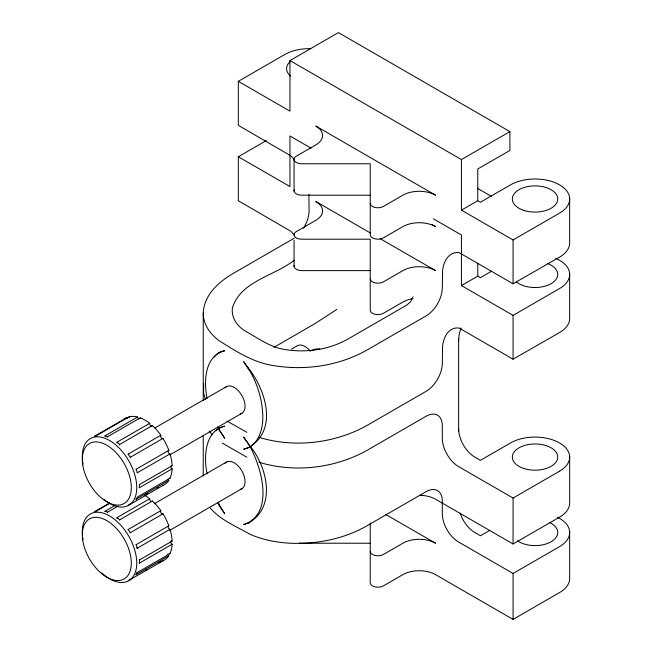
<?xml version="1.0" encoding="UTF-8"?>
<svg xmlns="http://www.w3.org/2000/svg" width="652" height="652" viewBox="0 0 652 652"><rect width="100%" height="100%" fill="white"/><g stroke="black" fill="none" stroke-linecap="round" stroke-linejoin="round"><path stroke-width="0.98" d="M170.946 465.838A1.923 1.108 60 0 0 172.095 468.845L139.438 487.696L139.438 484.558L172.104 465.707A38.492 22.225 60 0 0 170.025 453.873A1.923 1.108 60 0 1 168.24 452.081A1.923 1.108 60 0 1 168.844 450.361A38.492 22.225 60 0 0 162.984 438.429A1.923 1.108 60 0 1 161.085 437.549A1.923 1.108 60 0 1 160.857 435.234A38.492 22.225 60 0 0 152.356 425.569L119.699 444.428A1.923 1.108 60 0 1 119.186 445.006M170.848 541.445A1.923 1.108 60 0 0 172.095 544.265L139.438 563.116L139.438 559.978L172.104 541.127A38.484 22.217 60 0 0 170.025 529.285A1.923 1.108 60 0 1 168.24 527.501A1.923 1.108 60 0 1 168.844 525.773A38.484 22.217 60 0 0 162.976 513.841A1.923 1.108 60 0 1 161.085 512.969A1.923 1.108 60 0 1 160.857 510.655A38.484 22.217 60 0 0 152.356 500.989A1.923 1.108 60 0 1 150.734 501.192A1.923 1.108 60 0 1 149.707 498.756A38.484 22.217 60 0 0 144.915 495.496M458.641 341.094L458.91 336.513A49.283 28.452 60 0 1 461.16 328.021M203.245 400.613L203.245 313.074C203.856 295.266 218.51 282.006 232.886 273.628L292.756 239.064A23.089 13.333 -60 0 0 294.321 238.07M203.677 383.718L203.62 393.286L205.592 399.733M413.099 296.913L410.515 301.835L406.938 304.989L347.068 339.553C328.249 349.871 305.91 352.976 284.834 349.505C270.596 347.345 258.714 338.665 246.48 331.762C237.858 327.117 230.849 317.98 232.454 307.744C240.808 280.955 274.72 275.91 294.191 260.229M172.095 544.265A38.484 22.217 60 0 1 169.968 553.662L137.311 572.513L136.121 574.656A1.923 1.108 60 0 1 135.926 574.404M135.926 498.984A1.923 1.108 60 0 0 136.121 499.236L137.311 497.101L169.968 478.242A38.492 22.225 60 0 0 172.095 468.845M214.076 357.337C216.334 353.58 220.515 351.518 224.704 350.727C204.532 355.862 203.628 381.583 207.132 398.396M215.885 430.516L218.925 428.25M218.836 428.16L224.704 426.147C204.622 431.062 203.571 457.125 207.132 473.817M249.529 447.19L243.652 449.204C258.388 446.416 263.212 429.032 262.797 415.976C262.275 396.514 255.356 377.198 243.652 361.673L249.529 370.458M249.529 522.611L243.652 524.624C276.081 513.637 260.67 463.816 248.119 443.164M336.848 309.431L314.623 323.824L273.938 347.337M294.109 159.414L292.21 157.336A29.723 17.164 60 0 0 290.523 155.657L238.322 125.331L238.322 81.337L284.794 54.507A34.637 20 0 0 1 310.711 48.672M289.953 60.571L338.404 32.6L509.888 131.606L509.888 150.457L477.769 169.007L477.769 200.718L461.437 210.148L461.437 159.577L289.953 60.571L289.953 111.142L238.322 81.337M294.109 234.834L292.21 232.756A29.723 17.164 60 0 0 290.523 231.077L238.322 200.751L238.322 156.757L266.383 140.555M461.437 159.577L509.888 131.606M127.523 418.315A1.923 1.108 60 0 1 126.961 417.524L94.304 436.375A38.492 22.225 60 0 1 96.431 435.658L129.088 416.799A38.492 22.225 60 0 1 137.613 417.011A1.923 1.108 60 0 0 138.762 418.853M105.143 436.465A1.923 1.108 60 0 1 104.948 435.87L137.605 417.011M104.948 435.87A38.492 22.225 60 0 1 107.604 436.71L140.261 417.851A38.492 22.225 60 0 1 149.707 423.335A1.923 1.108 60 0 0 150.213 425.185A1.923 1.108 60 0 0 151.647 426.18M117.026 442.439A1.923 1.108 60 0 1 117.05 442.186L149.707 423.335M154.989 427.908L226.488 386.636M291.509 349.089L297.418 345.682A15.395 8.892 60 0 1 310.482 351.33M128.077 454.248A1.923 1.108 60 0 1 128.2 454.094L160.857 435.234M130.155 457.378A1.923 1.108 60 0 0 130.319 457.28L162.976 438.429M461.437 210.148L513.067 239.96L559.53 213.131A34.637 20 0 0 0 559.53 184.85A34.637 20 0 0 0 510.549 184.85L480.41 202.25L477.769 200.718M135.991 469.236A1.923 1.108 60 0 1 136.186 469.212L168.844 450.361M137.14 472.684A1.923 1.108 60 0 0 137.368 472.724L170.025 453.865M433.295 218.746L461.437 234.997L461.437 285.568L477.769 276.138L480.41 277.67L491.608 271.208M169.699 454.974L241.876 413.295M94.467 512.081A1.923 1.108 60 0 1 94.304 511.796L109.544 503.002M94.304 511.796A38.492 22.225 60 0 1 96.431 511.078L109.495 503.531M105.029 511.584A1.923 1.108 60 0 1 104.948 511.29L115.111 505.422M104.956 511.29A38.492 22.225 60 0 1 107.604 512.13L117.767 506.262M136.121 499.236L168.778 480.385A1.923 1.108 60 0 1 168.086 478.951M145.502 495.007L147.678 493.743M157.116 488.299L158.566 487.46M128.085 505.055L130.221 504.338L162.878 485.479A1.923 1.108 60 0 0 162.707 485.194M203.245 313.074C203.155 324.329 210.254 334.24 219.064 340.654C235.739 351.2 252.911 362.3 272.772 365.47C304.329 370.858 337.997 366.147 366.114 350.548L425.984 315.984A23.089 13.333 -60 0 0 442.309 287.703L442.586 270.523A49.283 28.452 60 0 1 446.693 258.616C449.391 254.516 454.191 251.729 459.187 252.666L513.067 283.775L559.53 257.124A34.637 20 0 0 0 569.652 242.161L569.652 198.159M117.026 517.859A1.923 1.108 60 0 1 117.05 517.606L149.707 498.756M119.626 520.052A1.923 1.108 60 0 0 119.699 519.848L152.356 500.989M154.141 503.817L226.488 462.056M128.077 529.668A1.923 1.108 60 0 1 128.2 529.505L160.857 510.655M130.155 532.798A1.923 1.108 60 0 0 130.319 532.7L162.976 513.841M461.437 285.568L513.067 315.372L559.53 288.551A34.637 20 0 0 0 555.634 258.331M135.991 544.656A1.923 1.108 60 0 1 136.186 544.632L168.844 525.773M137.14 548.104A1.923 1.108 60 0 0 137.368 548.145L170.025 529.285M169.699 530.394L241.876 488.715M136.121 574.656L168.778 555.806A1.923 1.108 60 0 1 168.053 553.817M145.502 570.427L146.953 569.587M158.566 562.88L160.742 561.625M129.169 580.158L162.878 560.899A38.484 22.217 60 0 0 168.778 555.806M258.934 437.329C294.158 448.046 333.84 443.588 366.114 425.968L425.984 391.404A23.089 13.333 -60 0 0 442.309 363.123L442.586 345.943A49.283 28.452 60 0 1 446.693 334.036C449.391 329.936 454.191 327.149 459.187 328.086L513.067 359.195L559.53 332.544A34.637 20 0 0 0 569.652 317.581L569.652 273.579M258.934 462.235C294.158 472.953 333.84 468.503 366.114 450.882L425.984 416.318A23.089 13.333 -60 0 1 442.309 425.74L442.309 438.34A23.089 13.333 60 0 0 458.641 466.628L513.067 498.046L559.53 471.225M489.88 530.288L480.41 535.757L474.966 532.619A23.089 13.333 60 0 1 460.125 513.051M419.456 495.316A23.089 13.333 0 0 1 435.544 499.22L513.067 543.98L559.53 517.158A34.637 20 0 0 0 569.677 502.814L569.652 456.253M210.18 507.957C220.71 520.231 236.277 526.417 250.026 534.281C262.463 539.766 275.975 542.374 289.488 543.197C315.878 544.412 342.944 539.302 366.114 526.303L425.984 491.73A23.089 13.333 -60 0 1 442.309 501.16L442.309 513.76A23.089 13.333 60 0 0 458.641 542.04L513.067 573.467L559.53 546.645A34.637 20 0 0 0 557.427 517.24M370.23 522.953L370.23 582.766A7.694 4.442 0 0 0 374.981 586.873A7.694 4.442 0 0 0 383.376 585.912L402.887 574.64A23.089 13.333 0 0 1 435.544 574.64L513.067 619.4L559.53 592.57A34.637 20 0 0 0 569.677 578.234L569.652 531.673M249.846 446.856C278.347 428.739 265.25 389.089 248.119 367.744M248.119 523.271C276.611 507.419 267.467 467.419 250.278 446.351M218.836 352.74L220.612 351.868M311.803 350.393L316.253 348.91L319.765 348.91M370.23 195.201L301.729 195.201A7.694 4.442 0 0 1 294.199 189.83M370.23 270.621L301.729 270.621A7.694 4.442 0 0 1 294.199 265.25M370.23 543.222L301.729 543.222A7.694 4.442 0 0 1 299.504 543.026M246.839 432.317L226.896 421.013M246.839 457.231L222.283 443.083M477.354 188.241L491.421 196.366M311.061 148.175L289.953 135.991L289.953 186.562L238.322 156.757M432.023 224.59L435.544 226.627A23.089 13.333 0 0 0 402.887 226.627L383.376 237.89A7.694 4.442 0 0 1 374.981 238.852A7.694 4.442 0 0 1 370.23 234.753L370.23 163.774L301.729 163.774A7.694 4.442 0 0 1 294.614 161.036A7.694 4.442 0 0 1 296.285 156.187L315.804 144.923A23.089 13.333 0 0 0 315.804 126.064L435.544 195.201A23.089 13.333 0 0 0 402.887 195.201L383.376 206.464A7.694 4.442 0 0 1 374.981 207.434A7.694 4.442 0 0 1 370.23 203.326M370.393 233L315.804 201.484A23.089 13.333 0 0 1 315.804 220.343L296.285 231.607A7.694 4.442 0 0 0 294.614 236.448A7.694 4.442 0 0 0 301.729 239.194L370.23 239.194L370.23 310.173A7.694 4.442 0 0 0 374.981 314.272A7.694 4.442 0 0 0 383.376 313.31L402.887 302.047A23.089 13.333 0 0 1 412.96 298.64M380.075 238.591L435.544 270.621A23.089 13.333 0 0 0 402.887 270.621L383.376 281.884A7.694 4.442 0 0 1 374.981 282.854A7.694 4.442 0 0 1 370.23 278.746M385.788 514.493L435.544 543.222A23.089 13.333 0 0 0 402.887 543.222L383.376 554.485A7.694 4.442 0 0 1 374.981 555.447A7.694 4.442 0 0 1 370.23 551.347M212.202 434.737L209.129 430.972M247.556 442.406L243.652 437.093L249.529 445.878M217.507 426.946L220.612 431.974M218.836 504.892L224.704 513.678L217.507 502.358M128.2 454.094L130.319 457.28M128.2 529.505L130.319 532.7M218.836 429.472L224.704 438.258L221.126 432.765M218.51 503.059L220.612 507.395M136.186 469.212L137.368 472.724M136.186 544.632L137.368 548.145M308.852 194.28L309.081 210.783A23.089 13.333 -60 0 1 303.449 228.281M513.067 239.96L513.067 283.775M513.067 315.372L513.067 359.195M513.067 498.046L513.067 543.98M513.067 573.467L513.067 619.4M477.769 263.253L477.769 276.138M458.641 338.673L458.641 431.331M294.06 159.716L294.06 191.134M294.06 240.368L294.06 266.554M203.245 435.112L203.245 476.033M549.587 522.439A22.706 13.113 0 0 1 551.095 541.771A22.706 13.113 0 0 1 517.606 540.899M547.908 263.604A22.706 13.113 0 0 1 551.095 283.677A22.706 13.113 0 0 1 516.327 281.835M225.022 463.303A15.395 8.892 60 0 1 241.802 470.809A15.395 8.892 60 0 1 240.246 489.326M82.486 535.17A38.484 22.217 60 0 1 110.196 516.319A38.484 22.217 60 0 1 136.415 567.819A38.484 22.217 60 0 1 101.696 572.912M83.049 539.261A38.484 22.217 60 0 1 82.771 537.607M117.05 517.606A38.492 22.225 60 0 1 119.699 519.848M107.604 512.13A1.923 1.108 60 0 1 107.629 512.415M96.431 511.078A1.923 1.108 60 0 1 96.553 511.372M129.862 579.204A1.923 1.108 60 0 1 130.221 579.758M162.707 560.614A1.923 1.108 60 0 1 162.878 560.899M169.52 553.271A1.923 1.108 60 0 1 169.968 553.662M136.863 572.122A1.923 1.108 60 0 1 137.311 572.513M171.077 541.111A1.923 1.108 60 0 1 172.104 541.127M139.438 563.116A1.923 1.108 60 0 1 139.202 562.953M139.21 559.872A1.923 1.108 60 0 1 139.438 559.978M136.912 548.014A1.923 1.108 60 0 1 136.684 547.876M117.181 518.731A1.923 1.108 60 0 1 117.034 518.136M458.641 428.918A23.089 13.333 60 0 0 474.966 457.199L480.41 460.336L510.549 442.944A34.637 20 0 0 1 559.53 442.944A34.637 20 0 0 1 559.53 471.225M290.572 76.08A22.706 13.113 0 0 1 290.572 61.223M225.022 387.883A15.395 8.892 60 0 1 241.802 395.389A15.395 8.892 60 0 1 240.246 413.906M82.486 459.75A38.484 22.217 60 0 1 109.536 440.507A38.484 22.217 60 0 1 136.586 490.98A38.484 22.217 60 0 1 103.619 499.187M83.049 463.841A38.484 22.217 60 0 1 82.771 462.186M123.684 419.586A38.492 22.225 60 0 1 126.961 417.524M168.786 480.385A38.492 22.225 60 0 1 162.878 485.487M140.261 417.851A1.923 1.108 60 0 1 140.286 418.136M107.604 436.71A1.923 1.108 60 0 1 107.621 437.256M129.088 416.799A1.923 1.108 60 0 1 129.349 417.696M96.431 435.658A1.923 1.108 60 0 1 96.553 435.952M130.05 504.053A1.923 1.108 60 0 1 130.221 504.338M169.748 478.022A1.923 1.108 60 0 1 169.968 478.242M171.867 465.601A1.923 1.108 60 0 1 172.104 465.707M139.438 487.696A1.923 1.108 60 0 1 139.202 487.533M139.21 484.46A1.923 1.108 60 0 1 139.438 484.558M152.356 425.569A1.923 1.108 60 0 1 152.022 426.074M117.05 442.186A38.403 22.176 60 0 1 119.699 444.428M117.091 443.01A1.923 1.108 60 0 1 117.034 442.716M82.731 540.166A34.637 20 60 0 0 122.723 579.612A34.637 20 60 0 0 114.988 526.979A34.637 20 60 0 0 82.731 540.166M523.686 468.438A22.706 13.113 0 0 0 557.745 457.085A22.706 13.113 0 0 0 523.686 445.732A22.706 13.113 0 0 0 523.686 468.438M523.686 210.343A22.706 13.113 0 0 0 557.745 198.99A22.706 13.113 0 0 0 523.686 187.637A22.706 13.113 0 0 0 523.686 210.343M82.731 464.754A34.637 20 60 0 0 122.723 504.192A34.637 20 60 0 0 114.988 451.559A34.637 20 60 0 0 82.731 464.754"/></g></svg>
